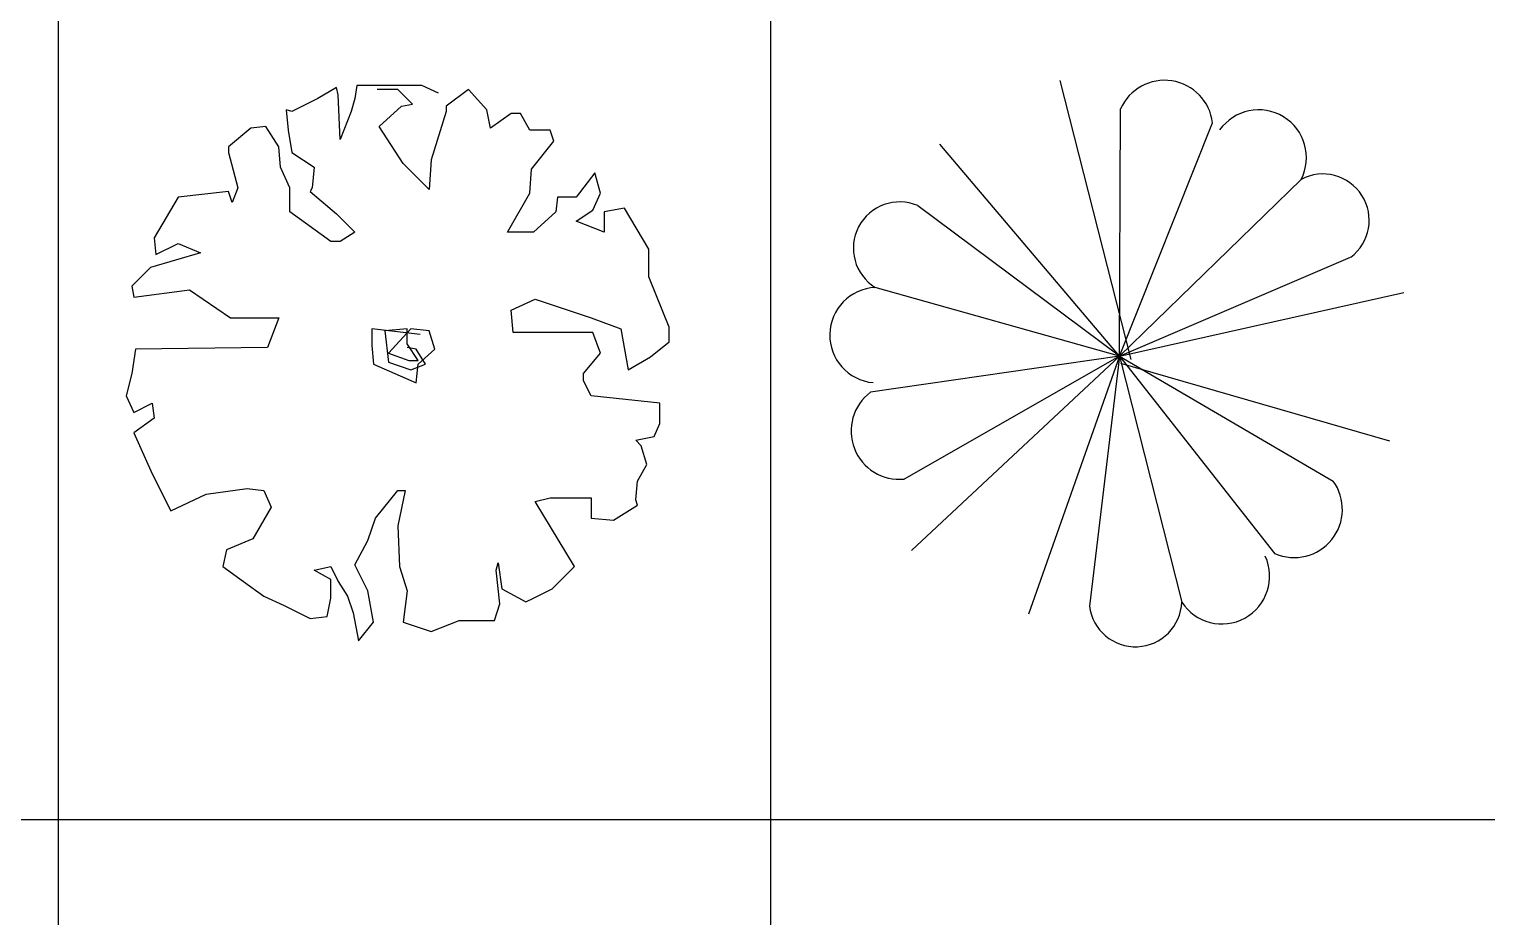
# Model space of a CAD drawing. Header units: inches. Extents: x 7658 to 73799, y 48 to 40262.
# Drawn here: x 28071 to 32246, y 16856 to 19400 of the extents above; entities that cross this region are included whole.
import ezdxf

# ---------------------------------------------------------------- set-up
doc = ezdxf.new("R2010")
doc.units = ezdxf.units.IN
doc.layers.add('www.cad-blocks.net', color=7, linetype='Continuous')

# ---------------------------------------------------------------- blocks, each defined once
blk = doc.blocks.new('A$C516926BB')
for p, q in [((16.7665, 38.5194), (16.7665, 0)), ((18.8071, 38.5194), (18.8071, 0)), ((0, 16.441), (60.3118, 16.441))]:
    blk.add_line(p, q)
blk = doc.blocks.new('A$C70C23F25')
for p, q in [((0.6604, 1.5913), (0.6551, 1.554)), ((0.7882, 1.5913), (0.6604, 1.5913)), ((0.8468, 1.5913), (0.7882, 1.5913)), ((0.8947, 1.57), (0.8468, 1.5913)), ((0.5486, 1.554), (0.474, 1.5168)), ((0.6018, 1.5859), (0.5486, 1.554)), ((0.6071, 1.5646), (0.6018, 1.5859)), ((0.6125, 1.4369), (0.6071, 1.5646)), ((0.6551, 1.554), (0.6444, 1.5168)), ((0.7776, 1.5806), (0.719, 1.5806)), ((0.8202, 1.538), (0.7776, 1.5806)), ((0.9799, 1.5806), (0.916, 1.5327)), ((1.0332, 1.5221), (0.9799, 1.5806)), ((0.474, 1.5168), (0.458, 1.5221)), ((0.458, 1.5221), (0.4633, 1.4635)), ((0.6444, 1.5168), (0.6125, 1.4369)), ((0.7243, 1.4742), (0.7882, 1.5327)), ((0.7882, 1.5327), (0.8202, 1.538)), ((0.916, 1.5168), (0.8734, 1.3784)), ((0.916, 1.5327), (0.916, 1.5168)), ((1.0438, 1.4689), (1.0332, 1.5221)), ((1.1024, 1.5114), (1.0438, 1.4689)), ((1.1291, 1.5114), (1.1024, 1.5114)), ((1.1557, 1.4635), (1.1291, 1.5114)), ((0.3568, 1.4689), (0.2929, 1.4156)), ((0.3994, 1.4742), (0.3568, 1.4689)), ((0.4367, 1.4156), (0.3994, 1.4742)), ((0.4633, 1.4635), (0.474, 1.3997)), ((0.7935, 1.3677), (0.7243, 1.4742)), ((1.2143, 1.4635), (1.1557, 1.4635)), ((1.2249, 1.4316), (1.2143, 1.4635)), ((1.161, 1.3518), (1.2249, 1.4316)), ((0.2929, 1.4156), (0.2929, 1.3997)), ((0.2929, 1.3997), (0.3195, 1.2986)), ((0.442, 1.3571), (0.4367, 1.4156)), ((0.474, 1.3997), (0.5379, 1.3571)), ((0.8734, 1.3784), (0.8681, 1.2932)), ((0.4687, 1.2986), (0.442, 1.3571)), ((0.5379, 1.3571), (0.5326, 1.2986)), ((0.8681, 1.2932), (0.7935, 1.3677)), ((1.1557, 1.2826), (1.161, 1.3518)), ((1.3421, 1.3411), (1.2888, 1.2719)), ((1.3581, 1.2826), (1.3421, 1.3411)), ((0.3195, 1.2986), (0.3036, 1.256)), ((0.4687, 1.2294), (0.4687, 1.2986)), ((0.5326, 1.2986), (0.5272, 1.2879)), ((0.1491, 1.2719), (0.0799, 1.1549)), ((0.2929, 1.2879), (0.1491, 1.2719)), ((0.3036, 1.256), (0.2929, 1.2879)), ((0.5272, 1.2879), (0.6018, 1.224)), ((1.0918, 1.1708), (1.1557, 1.2826)), ((1.2356, 1.2719), (1.2302, 1.2294)), ((1.2888, 1.2719), (1.2356, 1.2719)), ((1.3368, 1.2347), (1.3581, 1.2826)), ((0.5858, 1.1442), (0.4687, 1.2294)), ((0.6018, 1.224), (0.6551, 1.1708)), ((1.2302, 1.2294), (1.1663, 1.1708)), ((1.2888, 1.2028), (1.3368, 1.2347)), ((1.4273, 1.24), (1.3687, 1.2294)), ((1.3687, 1.2294), (1.3687, 1.1708)), ((1.4965, 1.1229), (1.4273, 1.24)), ((0.6551, 1.1708), (0.6125, 1.1442)), ((1.1663, 1.1708), (1.0918, 1.1708)), ((1.3687, 1.1708), (1.2888, 1.2028)), ((0.0799, 1.1549), (0.0852, 1.107)), ((0.0852, 1.107), (0.1491, 1.1389)), ((0.1491, 1.1389), (0.213, 1.1123)), ((0.6125, 1.1442), (0.5858, 1.1442)), ((0.213, 1.1123), (0.0692, 1.0697)), ((1.4965, 1.0431), (1.4965, 1.1229)), ((0.0692, 1.0697), (0.016, 1.0165)), ((0.016, 1.0165), (0.0213, 0.9846)), ((0.0213, 0.9846), (0.1811, 1.0058)), ((0.1811, 1.0058), (0.2982, 0.926)), ((1.5551, 0.8994), (1.4965, 1.0431)), ((1.1024, 0.9473), (1.1717, 0.9792)), ((1.1717, 0.9792), (1.3314, 0.926)), ((0.2982, 0.926), (0.4367, 0.926)), ((0.4367, 0.926), (0.4048, 0.8409)), ((1.1078, 0.8834), (1.1024, 0.9473)), ((1.3314, 0.926), (1.4166, 0.8941)), ((0.8415, 0.8781), (0.703, 0.8941)), ((0.703, 0.8941), (0.703, 0.8462)), ((0.8042, 0.8941), (0.7403, 0.8888)), ((0.7403, 0.8888), (0.7509, 0.7983)), ((0.8148, 0.8941), (0.7509, 0.8249)), ((0.8042, 0.8515), (0.8042, 0.8941)), ((0.8681, 0.8888), (0.8148, 0.8941)), ((0.8841, 0.8355), (0.8681, 0.8888)), ((1.3368, 0.8834), (1.1078, 0.8834)), ((1.3581, 0.8249), (1.3368, 0.8834)), ((1.4166, 0.8941), (1.4379, 0.777)), ((1.5551, 0.8568), (1.5551, 0.8994)), ((0.0266, 0.8355), (0.016, 0.7664)), ((0.4048, 0.8409), (0.0266, 0.8355)), ((0.703, 0.8462), (0.7083, 0.793)), ((0.8361, 0.8036), (0.8042, 0.8515)), ((0.8308, 0.8355), (0.8042, 0.8409)), ((0.8574, 0.793), (0.8308, 0.8355)), ((0.8361, 0.793), (0.8841, 0.8355)), ((1.5019, 0.8143), (1.5551, 0.8568)), ((0.7509, 0.8249), (0.8095, 0.8036)), ((0.7509, 0.7983), (0.8148, 0.777)), ((0.8095, 0.8036), (0.8361, 0.8036)), ((1.3101, 0.7664), (1.3581, 0.8249)), ((1.4379, 0.777), (1.5019, 0.8143)), ((0.016, 0.7664), (0, 0.7025)), ((0.7083, 0.793), (0.8308, 0.7397)), ((0.8148, 0.777), (0.8574, 0.793)), ((0.8308, 0.7397), (0.8361, 0.793)), ((1.3101, 0.7451), (1.3101, 0.7664)), ((1.3314, 0.7025), (1.3101, 0.7451)), ((0, 0.7025), (0.0213, 0.6546)), ((0.0213, 0.6546), (0.0746, 0.6812)), ((0.0746, 0.6812), (0.0799, 0.6386)), ((1.5285, 0.6812), (1.3314, 0.7025)), ((1.5285, 0.6227), (1.5285, 0.6812)), ((0.0799, 0.6386), (0.0213, 0.5961)), ((0.0213, 0.5961), (0.0746, 0.479)), ((1.4593, 0.5748), (1.5125, 0.5854)), ((1.5125, 0.5854), (1.5285, 0.6227)), ((1.4752, 0.5588), (1.4593, 0.5748)), ((1.4912, 0.5056), (1.4752, 0.5588)), ((1.4646, 0.4577), (1.4912, 0.5056)), ((0.0746, 0.479), (0.1278, 0.3725)), ((0.1278, 0.3725), (0.229, 0.4204)), ((0.229, 0.4204), (0.3462, 0.4364)), ((0.3462, 0.4364), (0.3941, 0.4311)), ((0.3941, 0.4311), (0.4154, 0.3832)), ((0.7136, 0.3512), (0.7776, 0.4311)), ((0.7776, 0.4311), (0.7989, 0.4311)), ((0.7989, 0.4311), (0.7776, 0.33)), ((1.4593, 0.4045), (1.4646, 0.4577)), ((0.4154, 0.3832), (0.3621, 0.2927)), ((1.1717, 0.3991), (1.2143, 0.4098)), ((1.2835, 0.2129), (1.1717, 0.3991)), ((1.2143, 0.4098), (1.3314, 0.4098)), ((1.3314, 0.4098), (1.3314, 0.3512)), ((1.3953, 0.3459), (1.4646, 0.3885)), ((1.4646, 0.3885), (1.4593, 0.4045)), ((0.6923, 0.2874), (0.7136, 0.3512)), ((1.3314, 0.3512), (1.3953, 0.3459)), ((0.3621, 0.2927), (0.2876, 0.2608)), ((0.7776, 0.33), (0.7829, 0.2129)), ((0.2876, 0.2608), (0.2769, 0.2129)), ((0.6551, 0.2182), (0.6923, 0.2874)), ((0.2769, 0.2129), (0.3355, 0.1703)), ((0.5379, 0.2022), (0.5858, 0.2129)), ((0.5858, 0.2129), (0.6071, 0.1703)), ((0.6923, 0.1437), (0.6551, 0.2182)), ((0.7829, 0.2129), (0.8042, 0.1437)), ((1.0598, 0.2022), (1.0651, 0.2235)), ((1.0651, 0.2235), (1.0758, 0.149)), ((1.2196, 0.149), (1.2835, 0.2129)), ((0.3355, 0.1703), (0.3941, 0.1277)), ((0.5858, 0.1756), (0.5379, 0.2022)), ((0.5858, 0.1224), (0.5858, 0.1756)), ((0.6071, 0.1703), (0.6338, 0.1277)), ((1.0705, 0.1064), (1.0598, 0.2022)), ((0.3941, 0.1277), (0.4527, 0.1011)), ((0.6338, 0.1277), (0.6497, 0.0798)), ((0.7083, 0.0532), (0.6923, 0.1437)), ((0.8042, 0.1437), (0.7935, 0.0532)), ((1.0758, 0.149), (1.145, 0.1118)), ((1.1663, 0.1224), (1.2196, 0.149)), ((0.4527, 0.1011), (0.5272, 0.0639)), ((0.5752, 0.0692), (0.5858, 0.1224)), ((1.0545, 0.0585), (1.0705, 0.1064)), ((1.145, 0.1118), (1.1663, 0.1224)), ((0.5272, 0.0639), (0.5752, 0.0692)), ((0.6497, 0.0798), (0.6657, 0)), ((0.6657, 0), (0.7083, 0.0532)), ((0.7935, 0.0532), (0.8734, 0.0266)), ((0.8734, 0.0266), (0.9533, 0.0585)), ((0.9533, 0.0585), (1.0545, 0.0585))]:
    blk.add_line(p, q)
blk = doc.blocks.new('A$C723F58DD')
for p, q in [((0.8632, 0.8228), (0.6603, 1.6228)), ((0.8294, 0.8324), (0.8327, 1.5418)), ((0.8294, 0.8324), (1.0964, 1.5013)), ((0.8294, 0.8324), (0.3155, 1.4405)), ((0.8294, 0.8324), (1.35, 1.3392)), ((0.8294, 0.8324), (0.2521, 1.2641)), ((0.8294, 0.8324), (1.4919, 1.1164)), ((0.8294, 0.8324), (0.1301, 1.0298)), ((0.8294, 0.8324), (1.6441, 1.0152)), ((0.8294, 0.8324), (0.1166, 0.7292)), ((0.8294, 0.8324), (0.2133, 0.4806)), ((0.8294, 0.8324), (0.2344, 0.2759)), ((0.8294, 0.8324), (0.5691, 0.0937)), ((0.8294, 0.8324), (0.7441, 0.1165)), ((0.8294, 0.8324), (1.008, 0.1281)), ((0.8294, 0.8324), (1.2751, 0.2666)), ((0.8294, 0.8324), (1.442, 0.4747)), ((0.8327, 0.8126), (1.6035, 0.5899))]:
    blk.add_line(p, q)
for centre, major_axis, start_param, end_param in [((0.959, 1.4852), (0.0978, 0.0978), 5.614047, 8.218266), ((1.2283, 1.4018), (0.0968, 0.0968), 5.023069, 8.021836), ((1.4125, 1.2224), (0.0937, 0.0937), 4.57037, 7.560006), ((0.2, 1.1423), (0.0937, 0.0937), 0.38158, 3.371215), ((0.1368, 0.8931), (-0.0968, 0.0968), -0.736517, 2.26225), ((0.1992, 0.6182), (-0.0978, 0.0978), -0.145539, 2.45868), ((1.3299, 0.3937), (-0.0978, 0.0978), 1.948856, 4.553074), ((1.123, 0.2022), (0.0968, 0.0968), 2.928674, 5.927441), ((0.8756, 0.1323), (-0.0937, 0.0937), 0.905179, 3.894814)]:
    blk.add_ellipse(centre, major_axis=major_axis, ratio=1, start_param=start_param, end_param=end_param)

msp = doc.modelspace()

# ---------------------------------------------------------------- block references
at = {"xscale": 1000, "yscale": 1000, "zscale": 1000}
for name, p in [('A$C723F58DD', (30363.9, 17630.3)), ('A$C70C23F25', (28348.7, 17647.2))]:
    msp.add_blockref(name, p, dxfattribs=at)
at = {"layer": 'www.cad-blocks.net', "color": 155, "true_color": 0x546d8e, "xscale": 1000, "yscale": 1000, "zscale": 1000}
msp.add_blockref('A$C516926BB', (11386.7, 694.4), dxfattribs=at)

doc.saveas('drawing.dxf')
